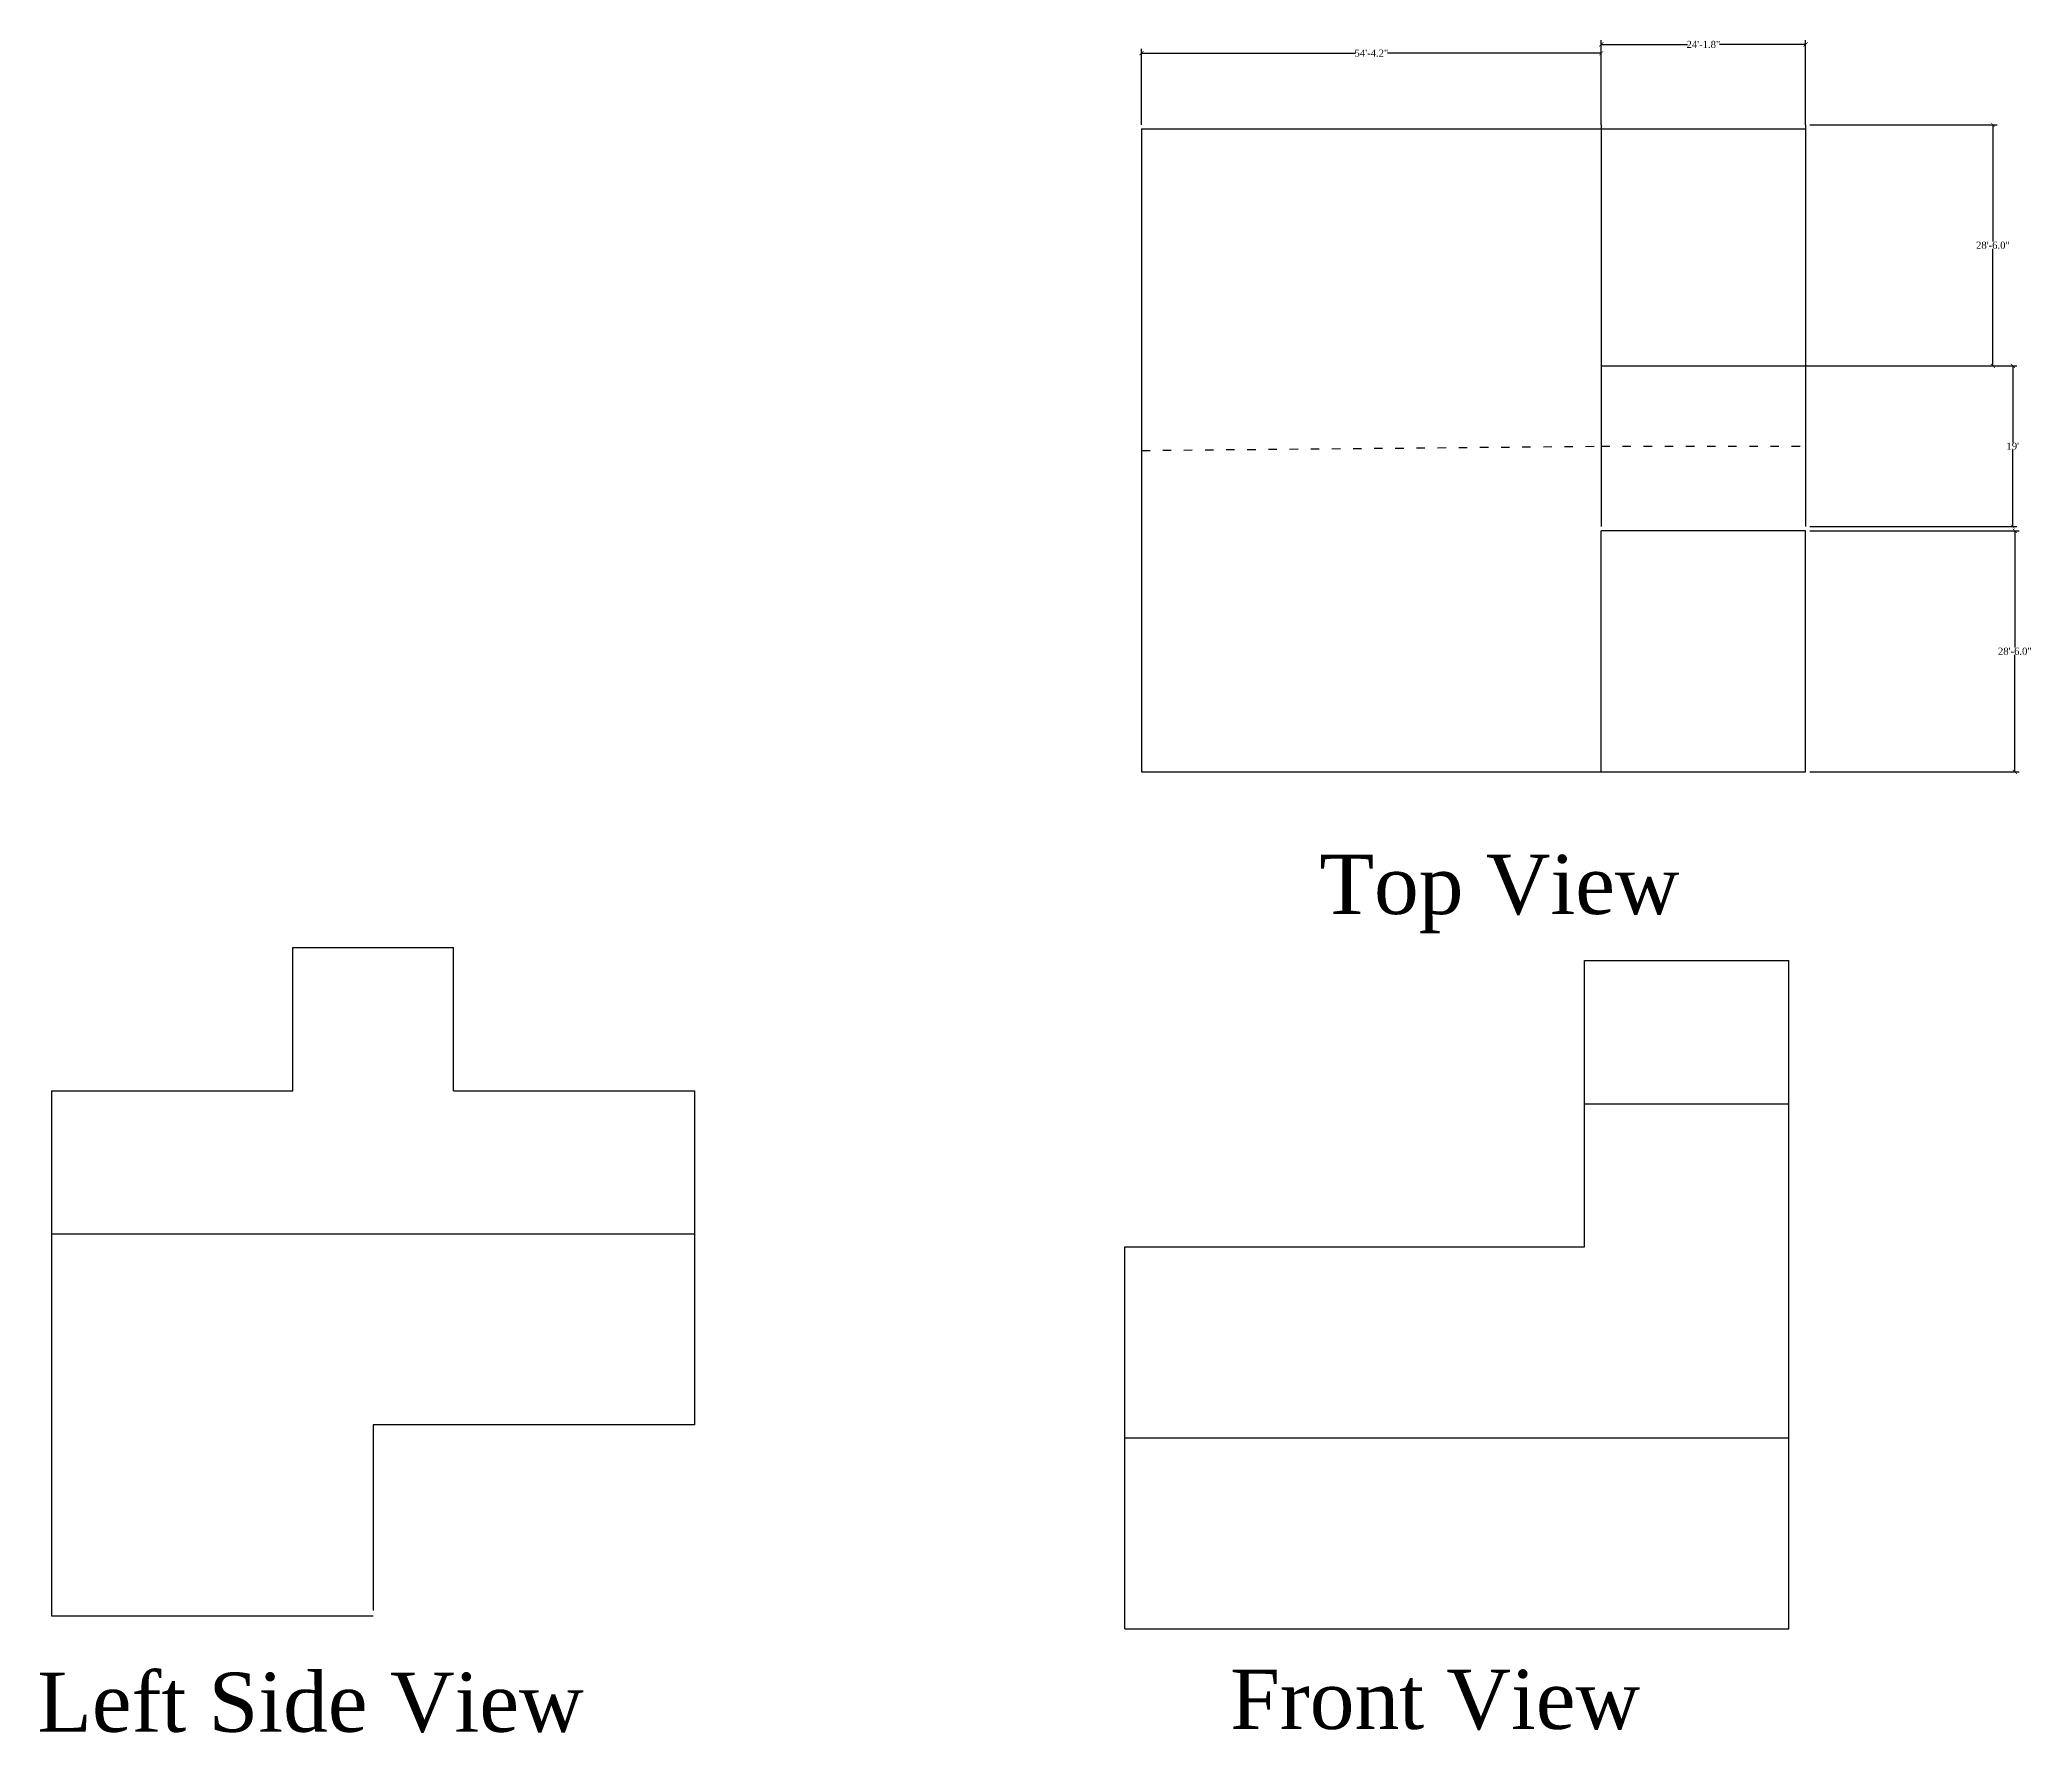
# Model space of a CAD drawing. Header units: inches. Extents: x -1958 to 2570, y -8309 to 65.
# Drawn here: x -1819 to 1008, y -8309 to -5907 of the extents above; entities that cross this region are included whole.
import ezdxf

# ---------------------------------------------------------------- set-up
doc = ezdxf.new("R2010")
doc.units = ezdxf.units.IN
doc.header["$MEASUREMENT"] = 0
doc.linetypes.add('ACAD_ISO03W100', pattern=[30, 12, -18])
doc.styles.get("Standard").update_dxf_attribs({"font": 'times.ttf', "height": 10})
doc.dimstyles.get("Standard").update_dxf_attribs({"dimtxt": 10, "dimasz": 6, "dimexe": 6, "dimexo": 6, "dimgap": 0.09, "dimtad": 0, "dimtih": 1, "dimtoh": 1, "dimdec": 1, "dimzin": 0, "dimdsep": 46, "dimlunit": 3, "dimtxsty": 'Standard', "dimblk": 'ARCHTICK', "dimcen": 0.09, "dimadec": 0, "dimazin": 0, "dimtfac": 1, "dimtdec": 1, "dimtofl": 0, "dimtmove": 0, "dimatfit": 3, "dimldrblk": 'ARCHTICK', "dimfxl": 1, "dimtolj": 1, "dimtzin": 0, "dimarcsym": 0})

# ---------------------------------------------------------------- blocks, each defined once
blk = doc.blocks.new('_ArchTick')
at = {"color": 0, "linetype": 'ByBlock', "const_width": 0.15}
blk.add_lwpolyline([(-0.5, -0.5), (0.5, 0.5)], dxfattribs=at)
blk = doc.blocks.new('*D52')
at = {"color": 0, "lineweight": -2}
for p, q in [((-255.8, -6027.2), (-255.8, -5919.7)), ((-255.8, -5925.7), (47.7, -5925.7)), ((396.4, -5925.7), (93, -5925.7)), ((396.4, -6027.2), (396.4, -5919.7))]:
    blk.add_line(p, q, dxfattribs=at)
at = {"layer": 'Defpoints', "color": 0}
for p in [(396.4, -5925.7), (-255.8, -6033.2), (396.4, -6033.2)]:
    blk.add_point(p, dxfattribs=at)
at = {"color": 0, "lineweight": -2, "xscale": 6, "yscale": 6, "zscale": 6, "rotation": 180}
blk.add_blockref('_ArchTick', (-255.8, -5925.7), dxfattribs=at)
at = {"color": 0, "lineweight": -2, "xscale": 6, "yscale": 6, "zscale": 6}
blk.add_blockref('_ArchTick', (396.4, -5925.7), dxfattribs=at)
at = {"color": 0, "insert": (70.3, -5925.7), "char_height": 10, "attachment_point": 5}
blk.add_mtext('\\A1;54\'-4.2"', dxfattribs=at)
blk = doc.blocks.new('*D53')
at = {"color": 0, "lineweight": -2}
for p, q in [((396.4, -6027.2), (396.4, -5907.3)), ((396.4, -5913.3), (518.5, -5913.3)), ((686.2, -5913.3), (564.2, -5913.3)), ((686.2, -6027.2), (686.2, -5907.3))]:
    blk.add_line(p, q, dxfattribs=at)
at = {"layer": 'Defpoints', "color": 0}
for p in [(686.2, -5913.3), (396.4, -6033.2), (686.2, -6033.2)]:
    blk.add_point(p, dxfattribs=at)
at = {"color": 0, "lineweight": -2, "xscale": 6, "yscale": 6, "zscale": 6, "rotation": 180}
blk.add_blockref('_ArchTick', (396.4, -5913.3), dxfattribs=at)
at = {"color": 0, "lineweight": -2, "xscale": 6, "yscale": 6, "zscale": 6}
blk.add_blockref('_ArchTick', (686.2, -5913.3), dxfattribs=at)
at = {"color": 0, "insert": (541.3, -5913.3), "char_height": 10, "attachment_point": 5}
blk.add_mtext('\\A1;24\'-1.8"', dxfattribs=at)
blk = doc.blocks.new('*D54')
at = {"color": 0, "lineweight": -2}
for p, q in [((692.2, -6027.2), (958, -6027.2)), ((952, -6027.2), (952, -6193)), ((952, -6369.2), (952, -6203.4)), ((692.2, -6369.2), (958, -6369.2))]:
    blk.add_line(p, q, dxfattribs=at)
at = {"layer": 'Defpoints', "color": 0}
for p in [(686.2, -6027.2), (686.2, -6369.2), (952, -6369.2)]:
    blk.add_point(p, dxfattribs=at)
at = {"color": 0, "lineweight": -2, "xscale": 6, "yscale": 6, "zscale": 6}
for p, rotation in [((952, -6027.2), 90), ((952, -6369.2), 270)]:
    blk.add_blockref('_ArchTick', p, dxfattribs=dict(at, rotation=rotation))
at = {"color": 0, "insert": (952, -6198.2), "char_height": 10, "attachment_point": 5}
blk.add_mtext('\\A1;28\'-6.0"', dxfattribs=at)
blk = doc.blocks.new('*D55')
at = {"color": 0, "lineweight": -2}
for p, q in [((692.2, -6603.2), (989.1, -6603.2)), ((983.1, -6603.2), (983.1, -6769)), ((983.1, -6945.2), (983.1, -6779.4)), ((692.2, -6945.2), (989.1, -6945.2))]:
    blk.add_line(p, q, dxfattribs=at)
at = {"layer": 'Defpoints', "color": 0}
for p in [(686.2, -6603.2), (686.2, -6945.2), (983.1, -6945.2)]:
    blk.add_point(p, dxfattribs=at)
at = {"color": 0, "lineweight": -2, "xscale": 6, "yscale": 6, "zscale": 6}
for p, rotation in [((983.1, -6603.2), 90), ((983.1, -6945.2), 270)]:
    blk.add_blockref('_ArchTick', p, dxfattribs=dict(at, rotation=rotation))
at = {"color": 0, "insert": (983.1, -6774.2), "char_height": 10, "attachment_point": 5}
blk.add_mtext('\\A1;28\'-6.0"', dxfattribs=at)
blk = doc.blocks.new('*D56')
at = {"color": 0, "lineweight": -2}
for p, q in [((692.2, -6369.2), (986.1, -6369.2)), ((980.1, -6369.2), (980.1, -6478)), ((980.1, -6597.2), (980.1, -6488.4)), ((692.2, -6597.2), (986.1, -6597.2))]:
    blk.add_line(p, q, dxfattribs=at)
at = {"layer": 'Defpoints', "color": 0}
for p in [(686.2, -6369.2), (686.2, -6597.2), (980.1, -6597.2)]:
    blk.add_point(p, dxfattribs=at)
at = {"color": 0, "lineweight": -2, "xscale": 6, "yscale": 6, "zscale": 6}
for p, rotation in [((980.1, -6369.2), 90), ((980.1, -6597.2), 270)]:
    blk.add_blockref('_ArchTick', p, dxfattribs=dict(at, rotation=rotation))
at = {"color": 0, "insert": (980.1, -6483.2), "char_height": 10, "attachment_point": 5}
blk.add_mtext("\\A1;19'", dxfattribs=at)

msp = doc.modelspace()

# ---------------------------------------------------------------- linework, layer by layer
for p, q in [((-255.78, -6033.21), (396.42, -6033.21)), ((-255.78, -6033.21), (-255.78, -6489.21)), ((396.42, -6027.21), (396.42, -6369.21)), ((396.42, -6033.21), (686.22, -6033.21)), ((686.22, -6027.21), (686.22, -6369.21)), ((396.42, -6369.21), (396.42, -6597.21)), ((396.42, -6369.21), (692.22, -6369.21)), ((686.22, -6369.21), (686.22, -6597.21)), ((-255.78, -6489.21), (-255.78, -6945.21)), ((396.42, -6945.21), (396.42, -6603.21)), ((686.22, -6603.21), (396.42, -6603.21)), ((686.22, -6945.21), (686.22, -6603.21)), ((-255.78, -6945.21), (396.42, -6945.21)), ((396.42, -6945.21), (686.22, -6945.21)), ((-1460.1, -7397.57), (-1460.1, -7194.29)), ((-1460.1, -7397.57), (-1460.1, -7194.29)), ((-1460.1, -7194.29), (-1232.1, -7194.29)), ((-1232.1, -7397.57), (-1232.1, -7194.29)), ((372.47, -7212.82), (662.27, -7212.82)), ((372.47, -7618.9), (372.47, -7212.82)), ((662.27, -8160.82), (662.27, -7212.82)), ((-1802.1, -7397.57), (-1460.1, -7397.57)), ((-1802.1, -7397.57), (-1802.1, -8142.71)), ((-1232.1, -7397.57), (-890.1, -7397.57)), ((-890.1, -7397.57), (-890.1, -7871.75)), ((372.47, -7416.1), (662.27, -7416.1)), ((-1802.1, -7600.43), (-890.1, -7600.43)), ((-279.73, -8160.82), (-279.73, -7618.9)), ((-279.73, -7618.9), (372.47, -7618.9)), ((-890.1, -7871.75), (-1346.1, -7871.75)), ((-1346.1, -7871.75), (-1346.1, -8134.97)), ((-279.73, -7889.86), (372.47, -7889.86)), ((372.47, -7889.86), (662.27, -7889.86)), ((-1802.1, -8142.71), (-1346.1, -8142.71)), ((-279.73, -8160.82), (372.47, -8160.82)), ((372.47, -8160.82), (662.27, -8160.82))]:
    msp.add_line(p, q)
at = {"linetype": 'ACAD_ISO03W100'}
for p, q in [((-255.78, -6489.21), (396.42, -6483.21)), ((396.42, -6483.21), (692.22, -6483.21))]:
    msp.add_line(p, q, dxfattribs=at)

# ---------------------------------------------------------------- texts
at = {"linetype": 'ACAD_ISO03W100', "insert": (-130.37, -7062.88), "char_height": 84, "width": 1001.5123, "attachment_point": 1}
msp.add_mtext('    Top View', dxfattribs=at)
at = {"char_height": 84, "attachment_point": 1}
for s, insert, width in [('Left Side View', (-1822.43, -8223.02), 870.4054), ('  Front View', (-193.44, -8219), 847.2738)]:
    msp.add_mtext(s, dxfattribs=dict(at, insert=insert, width=width))

# ---------------------------------------------------------------- dimensions: what is measured, and where the dimension line sits
for base, p1, p2, picture, middle in [((686.22, -5913.31), (396.42, -6033.21), (686.22, -6033.21), '*D53', (541.32, -5913.31)), ((396.42, -5925.74), (-255.78, -6033.21), (396.42, -6033.21), '*D52', (70.32, -5925.74))]:
    dim = msp.add_linear_dim(base=base, p1=p1, p2=p2, dimstyle='Standard')
    dim.commit()
    dim.dimension.update_dxf_attribs({"geometry": picture, "text_midpoint": middle})
for base, p1, p2, picture, middle in [((952.01, -6369.21), (686.22, -6027.21), (686.22, -6369.21), '*D54', (952.01, -6198.21)), ((980.11, -6597.21), (686.22, -6369.21), (686.22, -6597.21), '*D56', (980.11, -6483.21)), ((983.11, -6945.21), (686.22, -6603.21), (686.22, -6945.21), '*D55', (983.11, -6774.21))]:
    dim = msp.add_linear_dim(base=base, p1=p1, p2=p2, angle=90, dimstyle='Standard')
    dim.commit()
    dim.dimension.update_dxf_attribs({"geometry": picture, "text_midpoint": middle})

doc.saveas('drawing.dxf')
